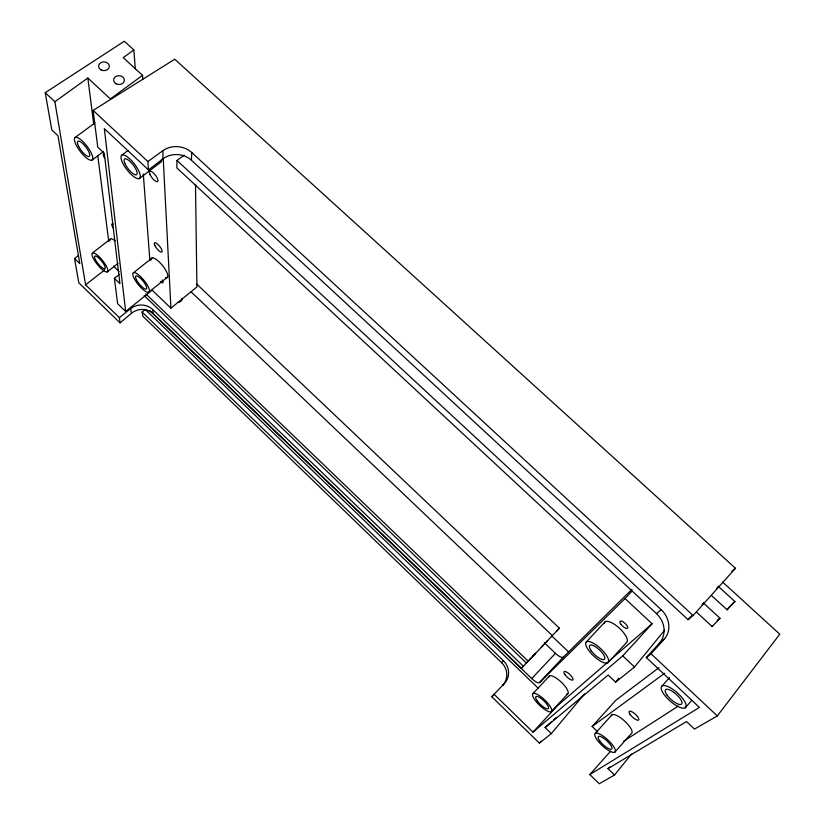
<?xml version="1.0" encoding="UTF-8"?>
<svg xmlns="http://www.w3.org/2000/svg" width="825" height="825" viewBox="0 0 825 825"><rect width="100%" height="100%" fill="white"/><g stroke="black" fill="none" stroke-linecap="round" stroke-linejoin="round"><path stroke-width="1.24" d="M195.484 184.243L196.928 286.956L170.93 308.148L152.161 290.163L125.658 311.479L104.332 128.648L148.469 169.919L162.907 158.885L162.989 150.593A20.481 16.902 6.2 0 1 191.751 152.522L693.103 615.502L735.488 568.291L174.745 59.225L93.101 110.406L97.773 147.201L104.28 153.316L119.924 283.614L114.386 278.283L119.429 274.343M184.212 155.172L177.004 160.452L176.808 167.867L656.545 613.697A21.976 19.821 45.3 0 1 659.288 643.273L646.336 657.566L699.414 707.407L589.823 774.562L599.29 783.75L614.532 774.995L631.599 753.988M693.103 615.502L688.091 619.678L191.431 160.236L191.751 152.522M718.678 586.152L718.327 586.431M703.622 602.879L702.972 603.653M712.553 625.804L712.15 626.526L720.039 618.276L703.374 602.972M614.532 774.995L607.963 768.653L686.513 721.555L694.475 729.073L717.327 715.945L779.769 634.198L722.71 582.13M703.251 603.395L702.611 604.158M584.585 693.835L551.337 733.59L545.108 727.547L608.149 675.056L615.615 682.151L618.853 678.14M615.615 682.151L634.528 667.012L664.692 630.114M703.065 603.622L702.147 604.653M503.353 660.66A16.469 15.541 47.2 0 1 504.477 683.337L502.631 685.379A16.335 15.623 49 0 0 501.641 662.722L503.353 660.67L142.086 312.025L145.272 309.447L538.364 688.359M149.603 310.468L531.733 678.562A8.343 2.485 43.9 0 0 539.488 682.595L625.051 598.558L652.132 623.793L622.731 655.896L532.991 732.146L494.093 694.289L491.813 696.795L539.395 743.139L541.045 741.159M546.758 725.587L545.108 727.547L551.678 721.627M717.162 588.05L718.059 587.029L716.904 588.338M685.214 707.84A15.995 5.486 41.5 0 0 672.045 688.782A15.995 5.486 41.5 0 0 663.712 694.021A15.995 5.486 41.5 0 0 685.214 707.84L691.835 700.312M614.8 752.204A13.592 4.001 42.7 0 0 603.209 736.158A13.592 4.001 42.7 0 0 597.156 739.973A13.592 4.001 42.7 0 0 614.8 752.204L631.476 733.425A13.509 4.187 42.4 0 0 623.999 720.483A13.509 4.187 42.4 0 0 611.438 715.77M589.823 774.562L610.613 751.193M662.011 685.988L669.477 677.614M729.393 606.849L727.093 609.799L734.951 601.58L718.369 586.431M646.336 657.566L651.038 653.802L664.259 639.127A22.182 19.563 45.1 0 0 661.114 609.603L177.004 160.452M595.248 733.394L611.995 714.811M688.091 619.678L691.917 615.45M597.589 731.734L592.133 726.495L615.924 700.178L658.989 667.642M521.441 668.312L523.339 666.249L152.594 309.427A15.623 13.819 -1.7 0 0 130.597 308.643L119.378 317.656L120.038 322.874L131.515 313.263A15.489 13.932 -6 0 1 153.306 313.727L521.441 668.312L559.381 628.196L196.659 284.017M608.035 662.661A15.015 5.053 42.9 0 0 595.062 644.253A15.015 5.053 42.9 0 0 588.411 650.007A15.015 5.053 42.9 0 0 608.035 662.661L626.701 642.345A14.912 5.27 42.6 0 0 618.317 627.227A14.912 5.27 42.6 0 0 604.374 623.226M551.399 636.611L552.348 635.59L191.142 291.895M551.389 711.593A12.891 3.733 43.7 0 0 539.973 696.011A12.891 3.733 43.7 0 0 535.074 700.26A12.891 3.733 43.7 0 0 551.389 711.593L567.786 693.835M532.991 732.146L556.906 706.231L608.407 661.65M556.586 631.218L559.381 628.196M729.702 606.499L731.053 605.076M625.051 598.558L632.063 591.061M586.235 642.015L604.983 621.937M534.775 654.194L535.631 653.266L534.198 654.761M546.789 641.51L547.666 640.571L546.274 642.025M539.488 682.595L563.289 657.174L631.981 589.318M532.857 693.691L549.306 676.098M533.899 655.122L529.299 659.969L530.114 659.123M546.15 642.19L545.129 643.273M531.733 678.562L555.452 653.348A8.271 2.65 43.6 0 0 563.289 657.174M532.63 656.411L533.445 655.555M545.263 643.077L541.386 647.212L542.149 646.418M491.813 696.795L504.477 683.337M732.064 604.044L732.703 603.415M717.203 620.678L717.843 620.049M733.012 603.127L733.569 602.611M718.142 619.771L718.699 619.255M607.963 768.653L609.861 766.91M553.554 719.936L556.37 717.399M656.545 613.697L661.114 609.603M733.817 602.384L734.951 601.58M610.345 659.969L652.132 623.793M718.946 619.028L720.039 618.276M731.785 571.385L735.488 568.291M659.299 643.273L664.259 639.127M148.603 292.328A12.457 3.558 50.7 0 0 140.673 276.715A12.457 3.558 50.7 0 0 134.135 278.376A12.457 3.558 50.7 0 0 148.603 292.328L167.661 276.994M539.395 743.139L551.337 733.59M133.619 272.642L152.099 257.957M107.188 271.941A12.055 3.279 51 0 0 99.134 256.719A12.055 3.279 51 0 0 93.39 258.586A12.055 3.279 51 0 0 107.188 271.941L118.099 263.35M119.378 317.656L85.594 284.862L104.662 269.878M92.575 252.904L110.591 238.899M120.038 322.874L78.798 282.8L74.518 258.545L78.519 255.461M139.322 178.582A14.654 4.713 52.4 0 0 130.02 159.07A14.654 4.713 52.4 0 0 122.595 162.783A14.654 4.713 52.4 0 0 139.322 178.582L160.576 162.329A14.551 4.929 52.7 0 0 161.659 159.627M121.894 155.079L128.04 150.459M92.039 160.081A14.118 4.28 52.7 0 0 82.582 141.219A14.118 4.28 52.7 0 0 76.189 145.035A14.118 4.28 52.7 0 0 92.039 160.081L103.393 151.604M75.106 137.507L94.978 122.884M592.133 726.495L664.692 673.241M74.518 258.545L79.798 263.66L57.956 135.713L51.8 129.886L45.231 92.678L124.328 41.25L133.856 49.954L123.224 57.626L142.55 75.353L110.364 98.918L87.832 78.014L54.883 101.743L85.594 284.862M148.469 169.919L147.881 161.545L162.989 150.593M623.628 741.232L678.501 705.952M711.459 595.475L727.093 609.799M696.465 612.067L712.15 626.526M93.101 110.406L147.881 161.545M651.038 653.802L717.327 715.945M45.231 92.678L54.883 101.743M622.731 655.896L634.528 667.012M551.698 635.869L568.487 651.843M544.283 642.685L555.452 653.348M145.757 293.813L528.134 661.145L526.402 663.022L144.158 295.567M113.551 266.135L119.109 271.487M501.641 662.722L142.849 316.222L142.086 312.025M125.658 311.479L117.614 303.693L114.386 278.283M130.587 308.632L131.515 313.263M152.594 309.427L153.306 313.727M87.832 78.014L93.71 123.956M97.804 155.873L108.745 241.385M133.856 49.954L135.331 69.218M143.292 173.982L149.923 260.793M142.55 75.353L142.818 79.21M163.226 158.586L170.93 308.148M548.893 677.098A12.808 3.898 43.5 0 1 561.443 682.296A12.808 3.898 43.5 0 1 566.703 694.196M162.154 280.026A4.125 1.227 50.7 0 1 162.886 282.707A4.125 1.227 50.7 0 1 160.39 281.449M151.202 259.885A12.385 3.723 50.9 0 1 162.36 265.351A12.385 3.723 50.9 0 1 165.65 277.551M162.907 158.895A20.274 17.191 2.9 0 1 191.431 160.225M182.016 298.289A4.063 3.578 1 0 1 177.839 302.342M104.692 158.297A6.27 1.959 52.6 0 1 104.115 153.522M113.056 227.782A5.703 1.671 51.5 0 1 113.293 224.049M109.9 240.828A11.983 3.434 51.2 0 1 115.098 240.766M630.114 714.502A6.435 2.052 42.2 0 0 638.591 720.132A6.435 2.052 42.2 0 0 633.146 712.47A6.435 2.052 42.2 0 0 630.114 714.502M666.951 694.99A10.756 3.682 41.5 0 0 681.398 704.241A10.756 3.682 41.5 0 0 672.509 691.422A10.756 3.682 41.5 0 0 666.951 694.99M599.734 740.912A9.137 2.692 42.7 0 0 611.583 749.11A9.137 2.692 42.7 0 0 603.766 738.313A9.137 2.692 42.7 0 0 599.734 740.912M620.74 624.071A5.146 1.856 42.5 0 0 627.567 628.268A5.146 1.856 42.5 0 0 623.133 621.906A5.146 1.856 42.5 0 0 620.74 624.071M537.384 701.054A8.662 2.506 43.7 0 0 548.347 708.654A8.662 2.506 43.7 0 0 540.653 698.177A8.662 2.506 43.7 0 0 537.384 701.054M565.042 674.788A6.095 1.908 43.3 0 0 572.87 680.006A6.095 1.908 43.3 0 0 567.507 672.581A6.095 1.908 43.3 0 0 565.042 674.788M591.267 650.791A10.096 3.393 42.9 0 0 604.447 659.257A10.096 3.393 42.9 0 0 595.702 646.882A10.096 3.393 42.9 0 0 591.267 650.791M154.873 245.592A5.899 1.815 51.2 0 0 161.731 252.11A5.899 1.815 51.2 0 0 158.049 244.551A5.899 1.815 51.2 0 0 154.873 245.592M125.235 164.154A9.848 3.166 52.4 0 0 136.476 174.745A9.848 3.166 52.4 0 0 130.206 161.618A9.848 3.166 52.4 0 0 125.235 164.154M150.026 174.642A6.497 2.155 52.3 0 0 157.513 181.665A6.497 2.155 52.3 0 0 153.46 173.013A6.497 2.155 52.3 0 0 150.026 174.642M136.434 279.757A8.374 2.392 50.7 0 0 146.149 289.111A8.374 2.392 50.7 0 0 140.807 278.613A8.374 2.392 50.7 0 0 136.434 279.757M116.057 83.799A5.393 4.424 1.7 0 0 124.369 80.396A5.393 4.424 1.7 0 0 116.542 76.158A5.393 4.424 1.7 0 0 116.057 83.799M101.021 69.908A5.383 4.393 1.3 0 0 109.333 66.547A5.383 4.393 1.3 0 0 101.537 62.318A5.383 4.393 1.3 0 0 101.021 69.908M95.525 259.875A8.095 2.197 51 0 0 104.806 268.826A8.095 2.197 51 0 0 99.371 258.586A8.095 2.197 51 0 0 95.525 259.875M78.622 146.314A9.487 2.877 52.7 0 0 89.275 156.399A9.487 2.877 52.7 0 0 82.892 143.705A9.487 2.877 52.7 0 0 78.622 146.314"/></g></svg>
